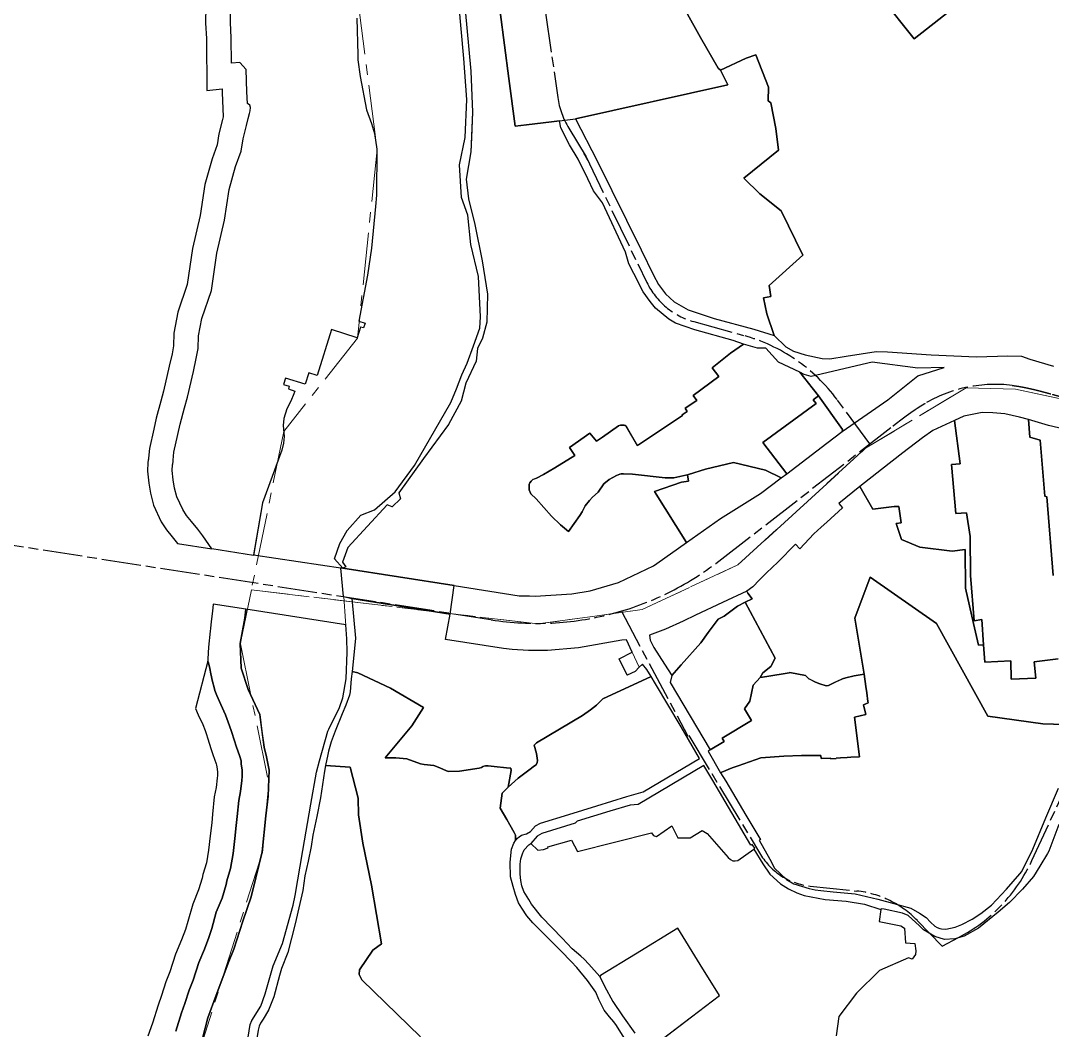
# Model space of a CAD drawing. Header units: millimetres. Extents: x 125232 to 134072, y 142885 to 152835.
# Drawn here: x 125787 to 126413, y 150087 to 150699 of the extents above; entities that cross this region are included whole.
import ezdxf

# ---------------------------------------------------------------- set-up
doc = ezdxf.new("R2010")
doc.units = ezdxf.units.MM
doc.linetypes.add('ACAD_ISO08W100', pattern=[36, 24, -3, 6, -3])
doc.linetypes.add('CENTER', pattern=[50.8, 31.75, -6.35, 6.35, -6.35])
for name, color, linetype in [('commerce', 10, 'Continuous'), ('commerce and residence', 32, 'Continuous'), ('green & plaza', 80, 'Continuous'), ('military', 76, 'Continuous'), ('research & university', 30, 'Continuous'), ('residence', 2, 'Continuous'), ('residence-bad', 41, 'Continuous'), ('water', 4, 'Continuous'), ('老城北中心线', 7, 'ACAD_ISO08W100')]:
    doc.layers.add(name, color=color, linetype=linetype)
for name, color, linetype, lineweight in [('historical site', 232, 'Continuous', 0), ('municipal utilities', 151, 'Continuous', 0), ('super block', 6, 'CENTER', 0)]:
    doc.layers.add(name, color=color, linetype=linetype, lineweight=lineweight)

msp = doc.modelspace()

# ---------------------------------------------------------------- linework, layer by layer
at = {"layer": 'commerce'}
for points in [[(126403.68, 150746.54), (126329.04, 150687.86), (126309.03, 150713.09)], [(126190.48, 150704.66), (126199.38, 150688.64), (126210.2, 150670.06), (126211.57, 150668.76), (126227.1, 150675.98), (126232.98, 150678.06), (126240.57, 150658.59), (126240.38, 150650.25), (126242.09, 150649.05), (126245.02, 150633.38), (126246.77, 150620.31), (126225.78, 150603.3), (126235.42, 150593.84), (126248.39, 150583.59), (126261.57, 150556.64), (126241.03, 150538.24), (126242.09, 150531.63), (126237.68, 150530.78), (126239.69, 150521.09), (126244.15, 150507.9), (126251.13, 150500.98), (126255.79, 150498.46), (126262.96, 150496.17), (126273.25, 150493.88), (126277.83, 150493.66), (126287.67, 150495.28), (126305.98, 150498.17), (126312.78, 150498.03), (126339.23, 150496.18), (126366.82, 150494.98), (126385.79, 150495.56), (126394.02, 150495.37), (126399.15, 150493.5), (126413.55, 150489.24)]]:
    msp.add_lwpolyline(points, dxfattribs=at)
msp.add_lwpolyline([(126285.33, 150449.72), (126285.47, 150451), (126270.95, 150471.3), (126267.83, 150468.97), (126269.47, 150466.74), (126237.32, 150443.07), (126251.69, 150424.09), (126276.07, 150442.58)], close=True, dxfattribs=at)
at = {"layer": 'commerce and residence'}
msp.add_lwpolyline([(126235.71, 150412.18), (126248.3, 150421.51), (126238.86, 150426.14), (126219.48, 150430.91), (126202.54, 150426.85), (126192.24, 150423.64), (126191.46, 150423.45), (126192.23, 150419.47), (126187.92, 150418.89), (126171.57, 150413.34), (126190.89, 150382.29), (126211.64, 150396.97)], close=True, dxfattribs=at)
at = {"layer": 'green & plaza'}
for points in [[(125899.65, 150717.86), (125899.34, 150697.35), (125899.85, 150687.96), (125900.14, 150656.52), (125909.29, 150657.38), (125909.38, 150655.17), (125909.94, 150640.48), (125909.53, 150638.87), (125907.4, 150630.23), (125906.3, 150623.42), (125903.23, 150614.96), (125898.83, 150599.5), (125896.11, 150580.61), (125891.43, 150560.65), (125888.18, 150538.82), (125882.42, 150521.96), (125880.13, 150509.33), (125879.8, 150501.61), (125878.97, 150496.83), (125877.29, 150489.35), (125873.8, 150474.23), (125872.09, 150468.01), (125869.42, 150457.82), (125867.83, 150451.11), (125865.28, 150439.46), (125864.7, 150433.47), (125864.67, 150432.99), (125864.57, 150432.21), (125864.37, 150430.96), (125864.09, 150425.68), (125864.88, 150418.4), (125865.84, 150412.3), (125867.72, 150404.96), (125872.42, 150394.95), (125875.66, 150390.01), (125879.06, 150385.74), (125882.37, 150381.72), (125903.14, 150378.49), (125897.55, 150386.43), (125894.61, 150390.44), (125890.73, 150395.18), (125887.82, 150398.82), (125885.54, 150402.29), (125881.89, 150410.05), (125880.54, 150415.33), (125879.75, 150420.37), (125879.13, 150426.09), (125879.31, 150429.39), (125879.42, 150430.11), (125879.61, 150431.57), (125879.65, 150432.27), (125880.12, 150437.12), (125882.46, 150447.78), (125883.97, 150454.2), (125886.58, 150464.12), (125888.34, 150470.56), (125891.91, 150486.02), (125893.69, 150493.89), (125894.74, 150500), (125895.07, 150507.66), (125896.98, 150518.18), (125902.82, 150535.26), (125906.17, 150557.83), (125910.86, 150577.83), (125913.53, 150596.37), (125917.51, 150610.34), (125920.88, 150619.62), (125922.11, 150627.23), (125924.08, 150635.24), (125925.15, 150639.46), (125925.96, 150642.56), (125926.26, 150644.08), (125926.57, 150646.24), (125926.2, 150647.49), (125924.64, 150648.5), (125924.37, 150655.75), (125923.83, 150669.28), (125920.14, 150673.47), (125914.98, 150672.99), (125914.84, 150688.43), (125914.34, 150697.64), (125914.65, 150717.5)], [(126055.44, 150718.74), (126060.09, 150668.19), (126061.12, 150643.39), (126060.46, 150627.94), (126060.09, 150619.32), (126057.3, 150602.66), (126058.75, 150590.85), (126062.58, 150575.29), (126067.08, 150553.27), (126070.36, 150533.03), (126069.87, 150516.07), (126067.13, 150506.22), (126064.19, 150499.98), (126063.46, 150492.33), (126057.16, 150478.95), (126054.36, 150468.03), (126046.52, 150453.93), (126031.43, 150433.26), (126016.45, 150412.45), (126017.57, 150408.87), (126012.46, 150404.07), (126009.33, 150405.18), (125997.43, 150392.28), (125985.53, 150379.38), (125982.42, 150370.5), (125984.36, 150367.6), (125982.45, 150366.72), (126049.97, 150356.37), (126089.37, 150350.1), (126095.76, 150350.01), (126099.2, 150349.77), (126121.44, 150351.3), (126132.54, 150353.14), (126149.78, 150358.06), (126170.95, 150368.18), (126173.03, 150369.65), (126190.89, 150382.29), (126171.57, 150413.34), (126171.57, 150413.34), (126187.92, 150418.89), (126192.23, 150419.47), (126191.46, 150423.45), (126183.17, 150421.49), (126177.91, 150421.52), (126158.14, 150423.82), (126152.64, 150424.06), (126151.38, 150423.98), (126150.47, 150423.81), (126148.45, 150423.05), (126144.08, 150420.65), (126140.89, 150418.01), (126137.39, 150412.81), (126133.93, 150409.83), (126132.16, 150407.82), (126129.48, 150404.52), (126127.74, 150400.89), (126126.23, 150398.79), (126119.37, 150389.14), (126119.37, 150389.14), (126119.37, 150389.14), (126114.61, 150393.06), (126109.08, 150398.39), (126099.85, 150408.92), (126096.49, 150411.88), (126095.54, 150414.35), (126095.46, 150416.89), (126095.44, 150417.45), (126095.88, 150418.47), (126096.76, 150419.63), (126097.8, 150420.49), (126098.13, 150420.76), (126099.89, 150421.31), (126104.29, 150423.55), (126111.08, 150427.62), (126123.14, 150435.13), (126120.05, 150439.97), (126132.29, 150448.58), (126136.26, 150443.85), (126140.02, 150446.19), (126149.74, 150453.07), (126150.1, 150453.33), (126150.94, 150453.55), (126153.08, 150453.57), (126153.57, 150453.57), (126154.28, 150452.89), (126161.1, 150441.26), (126161.83, 150441.55), (126188.41, 150459.46), (126188.23, 150459.74), (126191.37, 150461.8), (126190.04, 150463.76), (126197.23, 150468.4), (126194.93, 150471.49), (126210.48, 150483.01), (126206.57, 150488.21), (126217.59, 150497.27), (126225.54, 150502.66), (126219.14, 150504.77), (126196.07, 150511.41), (126184.23, 150515.45), (126180.21, 150517.74), (126172.12, 150524.55), (126168.92, 150528.53), (126164.73, 150534.3), (126159.08, 150545.55), (126156.04, 150551.35), (126153.92, 150558.35), (126139.92, 150588.34), (126134.64, 150595.53), (126131.08, 150602.87), (126125.32, 150614.73), (126119.97, 150623.6), (126114.78, 150633.89), (126114, 150638.03), (126109.01, 150637.39), (126093.82, 150635.74), (126087.08, 150634.85), (126083.27, 150663.7), (126077.85, 150704.15)], [(125991.07, 150700.24), (125991.57, 150678.01), (125991.73, 150675), (125992.99, 150665.01), (125996.96, 150644.76), (126000, 150636.38), (126001.65, 150630.42), (126003.2, 150620.91), (126002.97, 150593.03), (126002.44, 150586.13), (126000, 150560.85), (125997.55, 150544.53), (125992.33, 150516.54), (125996, 150515.38), (125995.09, 150512.49), (125993.35, 150513.04), (125991.31, 150506.56), (125975.67, 150511.5), (125967.06, 150483.58), (125961.91, 150485.2), (125959.78, 150478.36), (125947.81, 150482.08), (125946.62, 150478.27), (125950.05, 150477.2), (125949.51, 150475.46), (125953.48, 150474.23), (125952.92, 150472.43), (125950.97, 150468.02), (125948.54, 150463.38), (125946.78, 150457.52), (125946.35, 150453.32), (125946.86, 150446.59), (125946.6, 150442.67), (125945.6, 150438.41), (125933.76, 150406.53), (125928.33, 150374.8), (125982.45, 150366.72), (125977.5, 150372.5), (125980.75, 150381.81), (125985.23, 150389.57), (125993.4, 150399.05), (126001.83, 150402.09), (126014.2, 150413.13), (126026.03, 150429.06), (126048.06, 150467.19), (126051.4, 150475.58), (126054.73, 150483.97), (126057.98, 150491.09), (126061.79, 150501.7), (126065.6, 150512.3), (126066.05, 150519.32), (126064.89, 150543.74), (126060.14, 150563.1), (126058.4, 150580.96), (126054.56, 150591.52), (126053.3, 150611.35), (126056.81, 150628), (126057.66, 150650.91), (126055.95, 150675.87), (126052.82, 150709.67)], [(126432.11, 150448.27), (126410.44, 150453.37), (126398.24, 150456.91), (126399.12, 150446.32), (126405.41, 150444.38), (126408.32, 150410.55), (126409.51, 150410.02), (126413.29, 150362.27)], [(126416.41, 150311.89), (126401.84, 150310.09), (126402.81, 150300.12), (126387.75, 150299.48), (126387.52, 150310.52), (126371.88, 150309.71), (126371.13, 150320.27), (126367.92, 150320.14), (126365.04, 150333.34), (126360.02, 150354.74), (126359.96, 150378.16), (126352, 150377.09), (126332.44, 150379.48), (126321.36, 150384.13), (126318.06, 150393.92), (126321.07, 150394.32), (126319.76, 150404.2), (126316.83, 150404.23), (126303.92, 150402.61), (126296, 150416.35), (126291.86, 150412.99), (126283.39, 150406.09), (126285.5, 150403.3), (126276.01, 150394.74), (126272.59, 150391.75), (126268.19, 150387.54), (126259.65, 150378.53), (126256.99, 150381.27), (126246.3, 150370.49), (126239.4, 150363.91), (126235.15, 150359.81), (126231.12, 150355.43), (126227.45, 150352.84), (126228.17, 150351.75), (126230.7, 150348.28), (126226.47, 150346.17), (126244.73, 150312.17), (126242.08, 150307.19), (126237.24, 150303.37), (126235.64, 150300.6), (126239.75, 150301.13), (126253.18, 150303.28), (126253.53, 150303.5), (126263.08, 150301.63), (126265.16, 150299.68), (126265.27, 150299.61), (126269.26, 150297.66), (126271.72, 150296.65), (126275.69, 150295.55), (126276.98, 150295.7), (126279.04, 150296.72), (126281.54, 150297.9), (126285.62, 150299.73), (126287.54, 150300.34), (126292.56, 150301.5), (126298.67, 150302.62), (126293.04, 150336.55), (126302.35, 150361.41), (126342.49, 150333.33), (126373.64, 150276.98), (126407.04, 150272.48), (126426.31, 150271.86)], [(125921.75, 150060.83), (125926.28, 150090.05), (125927.33, 150092.42), (125932.74, 150101.21), (125935.48, 150108.63), (125940.31, 150125.75), (125946.01, 150139.23), (125952.35, 150162.53), (125953.64, 150168.26), (125958.3, 150195.69), (125963.15, 150223.71), (125966.47, 150243.16), (125968.29, 150250), (125973.44, 150267.91), (125974.07, 150269.19), (125974.07, 150269.19), (125980.6, 150282.32), (125982.56, 150288.21), (125984.6, 150299.8), (125985.22, 150315.83), (125985.01, 150323.99), (125984.37, 150332.47), (125923.66, 150341.91), (125923.19, 150336.53), (125920.3, 150321.19), (125920.95, 150306.24), (125925.18, 150293.3), (125932.2, 150278.12), (125933.51, 150268), (125934.78, 150258.19), (125936.32, 150252.44), (125937.87, 150244.38), (125937.22, 150228.59), (125935.93, 150216.68), (125933.66, 150194.72), (125929.79, 150179.06), (125927.05, 150167.47), (125921.88, 150152.76), (125916.4, 150135.86), (125913.34, 150128.3), (125905.75, 150107.79), (125900.6, 150094.12), (125897.38, 150081.51)], [(125881.3, 150086.11), (125884.7, 150097.15), (125886.76, 150102.88), (125889.31, 150110.85), (125891.69, 150116.89), (125895.23, 150127.65), (125898.56, 150135.82), (125901.33, 150142.78), (125903, 150148.35), (125905.78, 150158.13), (125909.27, 150166.79), (125911.69, 150174.98), (125912.2, 150177.22), (125914.46, 150184.72), (125915.96, 150193.79), (125916.97, 150202.79), (125917.94, 150210.73), (125918.45, 150216.15), (125919.46, 150225.92), (125920.58, 150231.42), (125921.32, 150238.14), (125921.45, 150240.57), (125921.49, 150244.32), (125920.97, 150248.07), (125920.79, 150250), (125920.12, 150252.64), (125917.88, 150258.84), (125916.76, 150262.04), (125915.02, 150267.73), (125913.91, 150271.25), (125913.09, 150273.52), (125911.39, 150277.94), (125908.5, 150284.2), (125906.03, 150289.66), (125904.99, 150292.58), (125904.44, 150294.39), (125903.51, 150297.99), (125902.42, 150302.8), (125901.8, 150305.88), (125901.23, 150308.65), (125900.89, 150309.92), (125900.69, 150310.37), (125893.16, 150281.71), (125894.85, 150277.96), (125897.57, 150272.09), (125899.03, 150268.29), (125899.69, 150266.46), (125900.69, 150263.27), (125902.5, 150257.37), (125903.74, 150253.82), (125905.76, 150248.23), (125905.96, 150247.45), (125906.06, 150246.34), (125906.48, 150243.35), (125906.46, 150241.05), (125906.37, 150239.37), (125905.74, 150233.75), (125904.61, 150228.19), (125903.52, 150217.62), (125903.03, 150212.34), (125902.07, 150204.54), (125901.1, 150195.85), (125899.82, 150188.13), (125897.68, 150181.03), (125897.17, 150178.76), (125895.09, 150171.73), (125891.58, 150163), (125888.6, 150152.56), (125887.15, 150147.71), (125884.65, 150141.42), (125881.14, 150132.83), (125877.57, 150121.99), (125875.18, 150115.88), (125872.56, 150107.71), (125870.47, 150101.91), (125867.07, 150090.87), (125864.26, 150083.11)], [(126029.54, 150082.7), (125993.99, 150117.18), (125992.44, 150120.48), (125992.59, 150123.18), (126000.79, 150135.16), (126006.06, 150139.06), (126000, 150174.62), (125994.7, 150200.09), (125991.94, 150217.23), (125991.88, 150227.28), (125986.99, 150246.13), (125971.95, 150247.14), (125971.44, 150243.8), (125968.93, 150227.55), (125966.84, 150216.26), (125964.32, 150204.85), (125963.37, 150198.1), (125961.45, 150189.1), (125959.54, 150180.2), (125958.28, 150171.36), (125956.49, 150163.49), (125953.68, 150151.13), (125949.26, 150133.76), (125945.41, 150124.03), (125944.2, 150119.74), (125940.6, 150106.97), (125937.56, 150098.78), (125934.2, 150093.33), (125932.71, 150090.9), (125931.77, 150089.17), (125931.1, 150086.68), (125927.02, 150059.68)], [(126176.14, 150081.18), (126193.92, 150094.78), (126210.89, 150107.68), (126199.32, 150126.48), (126185.74, 150148.53), (126159.95, 150132.75), (126138.84, 150119.83), (126138.32, 150119.2), (126131.75, 150126.69), (126128.83, 150129.77), (126126.81, 150131.62), (126121.7, 150135.93), (126115.59, 150142.39), (126103.27, 150155.12), (126097.01, 150163.11), (126095.23, 150165.95), (126094.22, 150167.61), (126092.39, 150170.7), (126091.18, 150174.23), (126090.51, 150177.43), (126090.03, 150181.19), (126090.07, 150187.32), (126090.55, 150190.5), (126091.69, 150194.12), (126092.14, 150195.09), (126092.59, 150196.06), (126095.38, 150199.08), (126096.59, 150199.77), (126100.79, 150195.83), (126104.14, 150196.13), (126106.99, 150197.18), (126106.82, 150197.77), (126121.3, 150201.92), (126124.84, 150195.03), (126169.79, 150206.33), (126170.04, 150205.63), (126170.94, 150204.68), (126171.24, 150204.43), (126172.84, 150204.18), (126182.14, 150210.48), (126185.7, 150203.31), (126193.09, 150203.28), (126200.49, 150207.78), (126203.44, 150205.88), (126216.19, 150191.28), (126217.54, 150190.18), (126218.94, 150189.38), (126220.44, 150189.28), (126222.01, 150189.59), (126231.79, 150196.48), (126237.3, 150187.44), (126241.44, 150181.23), (126247.99, 150175.38), (126252.79, 150172.26), (126257.79, 150169.92), (126262.35, 150168.31), (126275.07, 150165.95), (126287.83, 150164.81), (126298.91, 150163.03), (126308.85, 150159.83), (126307.73, 150152.57), (126320.99, 150149.83), (126323.21, 150148.54), (126323.83, 150139.53), (126329.42, 150139.21), (126330.09, 150134.7), (126329.8, 150132.63), (126327.78, 150129.8), (126325.51, 150130.57), (126308.03, 150122.75), (126293.99, 150109.07), (126283.35, 150094.85), (126281.79, 150083.13)]]:
    msp.add_lwpolyline(points, dxfattribs=at)
for points in [[(126049.99, 150356.37), (126049.97, 150356.37), (125982.45, 150366.72), (125981.19, 150366.91), (125982.81, 150349.72), (125983.11, 150349.67), (125988.06, 150348.46), (126047.61, 150338.96)], [(126140.16, 150287.48), (126169.54, 150301.03), (126166.92, 150305.43), (126164.32, 150308.55), (126162.14, 150306.75), (126159.75, 150304.25), (126155, 150301.88), (126150.04, 150311.82), (126158, 150315.79), (126154.57, 150323.29), (126151.68, 150323.19), (126125.41, 150318.53), (126106.63, 150316.89), (126095.04, 150316.83), (126085.29, 150317.43), (126079.97, 150318), (126044.78, 150323.55), (126047.61, 150338.96), (125988.06, 150348.46), (125990.23, 150324.37), (125988.95, 150312.09), (125988.13, 150304.1), (125991.67, 150303.33), (126011.53, 150294.09), (126031.43, 150282.4), (126024.38, 150271.24), (126008.12, 150251.81), (126014.69, 150251.83), (126021.37, 150251.14), (126029.73, 150248.2), (126031.95, 150247.7), (126037.74, 150247.16), (126040.27, 150246.19), (126046.42, 150243.47), (126053.36, 150243.67), (126065.27, 150245.49), (126066.63, 150245.89), (126067.78, 150246.75), (126068.97, 150246.92), (126070.6, 150246.92), (126074.32, 150246.57), (126081.76, 150245.71), (126084.4, 150245.44), (126084.56, 150244.02), (126082.87, 150234.09), (126088.93, 150239.48), (126097.04, 150245.58), (126098.23, 150246.5), (126099.69, 150247.64), (126100.39, 150248.98), (126100.6, 150250.11), (126099.89, 150254.36), (126098.65, 150259.43), (126099.91, 150260.92), (126127.96, 150277.56), (126132.81, 150280.94), (126136.44, 150283.81)], [(126204.14, 150327.8), (126210.08, 150335.85), (126213.83, 150337.74), (126221.79, 150343.75), (126226.47, 150346.17), (126230.7, 150348.28), (126228.17, 150351.75), (126227.45, 150352.84), (126212.86, 150346.07), (126196.47, 150338.38), (126188.95, 150334.6), (126178.3, 150329.76), (126168.57, 150326.24), (126168.88, 150323.19), (126171.2, 150318.68), (126177.59, 150308.53), (126182.05, 150301.63), (126187.69, 150308.16), (126199.58, 150321.48)]]:
    msp.add_lwpolyline(points, close=True, dxfattribs=at)
at = {"layer": 'historical site'}
for points in [[(126052.82, 150709.67), (126055.95, 150675.87), (126057.66, 150650.91), (126056.81, 150628), (126053.3, 150611.35), (126054.56, 150591.52), (126058.4, 150580.96), (126060.14, 150563.1), (126064.89, 150543.74), (126066.05, 150519.32), (126065.6, 150512.3), (126057.98, 150491.09), (126054.73, 150483.97), (126048.06, 150467.19), (126026.03, 150429.06), (126014.2, 150413.13), (126001.83, 150402.09), (125993.4, 150399.05), (125985.23, 150389.57), (125980.75, 150381.81), (125977.5, 150372.5), (125982.45, 150366.72), (125984.36, 150367.6), (125982.42, 150370.5), (125985.53, 150379.38), (126009.33, 150405.18), (126012.46, 150404.07), (126017.57, 150408.87), (126016.45, 150412.45), (126031.43, 150433.26), (126046.52, 150453.93), (126054.36, 150468.03), (126057.16, 150478.95), (126063.46, 150492.33), (126064.19, 150499.98), (126067.13, 150506.22), (126069.87, 150516.07), (126070.36, 150533.03), (126067.08, 150553.27), (126062.58, 150575.29), (126058.75, 150590.85), (126057.3, 150602.66), (126060.09, 150619.32), (126061.12, 150643.39), (126060.09, 150668.19), (126055.44, 150718.74)], [(125927.02, 150059.68), (125931.1, 150086.68), (125931.77, 150089.17), (125932.71, 150090.9), (125934.2, 150093.33), (125937.56, 150098.78), (125940.6, 150106.97), (125944.2, 150119.74), (125945.41, 150124.03), (125949.26, 150133.76), (125953.68, 150151.13), (125956.49, 150163.49), (125958.28, 150171.36), (125959.54, 150180.2), (125961.45, 150189.1), (125963.37, 150198.1), (125964.32, 150204.85), (125966.84, 150216.26), (125968.93, 150227.55), (125971.44, 150243.8), (125971.95, 150247.14), (125973.35, 150253.73), (125973.86, 150255.89), (125975.43, 150261.44), (125977.8, 150267.95), (125982.14, 150278.52), (125984.32, 150283.76), (125986.65, 150289.83), (125987.04, 150291.88), (125987.68, 150299.69), (125988.13, 150304.1), (125988.95, 150312.09), (125990.23, 150324.37), (125988.06, 150348.46), (125983.11, 150349.67), (125984.19, 150334.74), (125985.01, 150323.99), (125985.22, 150315.83), (125984.6, 150299.8), (125982.56, 150288.21), (125980.6, 150282.32), (125973.44, 150267.91), (125968.29, 150250), (125966.47, 150243.16), (125963.15, 150223.71), (125958.3, 150195.69), (125953.64, 150168.26), (125952.35, 150162.53), (125946.01, 150139.23), (125940.31, 150125.75), (125935.48, 150108.63), (125932.74, 150101.21), (125927.33, 150092.42), (125926.28, 150090.05), (125921.75, 150060.83)]]:
    msp.add_lwpolyline(points, dxfattribs=at)
at = {"layer": 'military'}
for points in [[(126351.57, 150429.64), (126356.8, 150430.05), (126353.35, 150456.31), (126340.39, 150450.33), (126334.08, 150445.79), (126322.14, 150436.76), (126309.13, 150426.66), (126296, 150416.35), (126303.92, 150402.61), (126316.83, 150404.23), (126319.76, 150404.2), (126321.07, 150394.32), (126318.06, 150393.92), (126321.36, 150384.13), (126332.44, 150379.48), (126352, 150377.09), (126359.96, 150378.16), (126360.02, 150354.74), (126365.04, 150333.34), (126367.92, 150320.14), (126371.13, 150320.27), (126370.07, 150335.64), (126365.42, 150334.87), (126363.1, 150362.35), (126362.92, 150386.06), (126360.73, 150400.31), (126354.23, 150400.03)], [(126198.89, 150251.47), (126187.63, 150270.5), (126172.17, 150296.63), (126169.54, 150301.03), (126140.16, 150287.48), (126136.44, 150283.81), (126132.81, 150280.94), (126127.96, 150277.56), (126099.91, 150260.92), (126098.65, 150259.43), (126099.89, 150254.36), (126100.6, 150250.11), (126100.39, 150248.98), (126099.69, 150247.64), (126098.23, 150246.5), (126097.04, 150245.58), (126088.93, 150239.48), (126082.87, 150234.09), (126079.17, 150230.4), (126078, 150221.27), (126082.04, 150214.38), (126083.75, 150211.23), (126086.4, 150206.43), (126087.29, 150204.82), (126087.34, 150201.77), (126087.89, 150202.34), (126088.55, 150203.07), (126089.42, 150203.82), (126090.79, 150204.87), (126093.89, 150205.73), (126096.26, 150207.06), (126099.34, 150210.58), (126102.49, 150212.08), (126119.54, 150217.42), (126136.48, 150222.73), (126154.69, 150228.43), (126164.69, 150231.16)], [(126206.89, 150237.96), (126201.49, 150247.08), (126161.54, 150223.58), (126156.74, 150223.18), (126144.51, 150219.42), (126124.69, 150213.33), (126123.36, 150212.27), (126103.29, 150205.98), (126100.43, 150204.35), (126096.59, 150199.77), (126100.79, 150195.83), (126104.14, 150196.13), (126106.99, 150197.18), (126106.82, 150197.77), (126121.3, 150201.92), (126124.84, 150195.03), (126169.79, 150206.33), (126170.04, 150205.63), (126170.94, 150204.68), (126171.24, 150204.43), (126172.84, 150204.18), (126182.14, 150210.48), (126185.7, 150203.31), (126193.09, 150203.28), (126200.49, 150207.78), (126203.44, 150205.88), (126216.19, 150191.28), (126217.54, 150190.18), (126218.94, 150189.38), (126220.44, 150189.28), (126222.01, 150189.59), (126231.79, 150196.48), (126232.39, 150196.92), (126230.85, 150199.33), (126229.95, 150198.75)]]:
    msp.add_lwpolyline(points, close=True, dxfattribs=at)
for points in [[(126426.31, 150271.86), (126407.04, 150272.48), (126373.64, 150276.98), (126342.49, 150333.33), (126302.35, 150361.41), (126293.04, 150336.55), (126298.67, 150302.62), (126299.75, 150295.06), (126300.38, 150291.17), (126300.92, 150286.01), (126301.06, 150285.16), (126298.32, 150284.01), (126299.72, 150278.17), (126292.74, 150276.45), (126295.91, 150252.43), (126290.58, 150252.25), (126288.44, 150252.08), (126284.39, 150251.88), (126281.68, 150251.61), (126281.69, 150251.37), (126278.36, 150251.15), (126278.33, 150251.6), (126272.57, 150251.33), (126272.39, 150253.17), (126260.7, 150253.25), (126250, 150252.76), (126236.06, 150251.86), (126222.21, 150246.88), (126218.68, 150245.81), (126212.3, 150243.15), (126211.63, 150242.79), (126214.72, 150237.63), (126226.99, 150217.13), (126234.87, 150203.96), (126235.85, 150202.32), (126235.09, 150201.87), (126241.52, 150190.38), (126244.27, 150184.94), (126251.64, 150178.07), (126256.1, 150175.46), (126265.31, 150172.52), (126268.9, 150171.73), (126272.48, 150171.26), (126279.97, 150170.57), (126293.2, 150169.26), (126307.02, 150166.01), (126316.64, 150163.37), (126326.89, 150160.55), (126332.25, 150157.52), (126336.17, 150154.97), (126338.85, 150152.05), (126341.46, 150149.67), (126342.88, 150148.88), (126344.5, 150148.27), (126345.64, 150148.04), (126348.25, 150147.96), (126353.83, 150149.07), (126357.97, 150150.7), (126364.26, 150153.95), (126369.35, 150157.34), (126375.93, 150162.51), (126384.99, 150172.1), (126393.09, 150181.48), (126394.25, 150182.81), (126401.04, 150196.44), (126408.8, 150215.43), (126416.48, 150233.34)], [(126153.15, 150082.01), (126148.39, 150089.48), (126146.84, 150091.68), (126144.34, 150094.68), (126140.94, 150098.73), (126137.85, 150105.22), (126135.88, 150109.68), (126130.92, 150116.83), (126124.51, 150124.66), (126120.94, 150128.38), (126114.89, 150134.56), (126108.38, 150141.09), (126101.97, 150147.58), (126097.84, 150151.78), (126094.15, 150156.05), (126091.04, 150160.61), (126089.04, 150163.83), (126087.29, 150168.83), (126085.9, 150173.7), (126084.22, 150179.61), (126083.99, 150188.52), (126084.74, 150196.37), (126086.29, 150200.02), (126087.34, 150201.77), (126087.29, 150204.82), (126086.4, 150206.43), (126083.75, 150211.23), (126082.04, 150214.38), (126078, 150221.27), (126079.17, 150230.4), (126082.87, 150234.09), (126084.56, 150244.02), (126084.4, 150245.44), (126081.76, 150245.71), (126074.32, 150246.57), (126070.6, 150246.92), (126068.97, 150246.92), (126068.21, 150246.81), (126067.58, 150246.6), (126066.63, 150245.89), (126065.27, 150245.49), (126053.36, 150243.67), (126046.42, 150243.47), (126040.27, 150246.19), (126037.74, 150247.16), (126031.95, 150247.7), (126029.73, 150248.2), (126021.37, 150251.14), (126014.69, 150251.83), (126008.12, 150251.81), (126024.38, 150271.24), (126031.43, 150282.4), (126011.53, 150294.09), (125991.67, 150303.33), (125988.13, 150304.1), (125987.68, 150299.69), (125987.04, 150291.88), (125986.65, 150289.83), (125984.32, 150283.76), (125982.14, 150278.52), (125977.8, 150267.95), (125975.43, 150261.44), (125973.86, 150255.89), (125973.35, 150253.73), (125971.95, 150247.14), (125986.99, 150246.13), (125991.88, 150227.28), (125991.94, 150217.23), (125994.7, 150200.09), (126000, 150174.62), (126006.06, 150139.06), (126000.79, 150135.16), (125992.59, 150123.18), (125992.44, 150120.48), (125993.99, 150117.18), (126029.54, 150082.7)], [(126416.67, 150211.37), (126410.75, 150195.16), (126410.75, 150195.16), (126409.77, 150193.81), (126405.23, 150186.12), (126401.29, 150179.78), (126394.71, 150172.25), (126386.83, 150164.15), (126379.97, 150158.24), (126368.04, 150148.49), (126359.23, 150143.63), (126353.65, 150141.97), (126347.35, 150141.65), (126341.5, 150143.49), (126334.65, 150147.59), (126332.3, 150150), (126325.27, 150156.23), (126321.83, 150157.53), (126310.72, 150159.96), (126309.02, 150160.31), (126308.85, 150159.83), (126307.73, 150152.57), (126320.99, 150149.83), (126323.21, 150148.54), (126323.83, 150139.53), (126329.42, 150139.21), (126330.09, 150134.7), (126329.8, 150132.63), (126327.78, 150129.8), (126325.51, 150130.57), (126308.03, 150122.75), (126293.99, 150109.07), (126283.35, 150094.85), (126281.79, 150083.13)], [(126176.03, 150081.09), (126193.92, 150094.78), (126210.89, 150107.68), (126199.32, 150126.48), (126185.74, 150148.53), (126159.95, 150132.75), (126138.84, 150119.83), (126138.32, 150119.2), (126141.11, 150113.42), (126146.25, 150104), (126152.09, 150095.43), (126159.59, 150084.78)]]:
    msp.add_lwpolyline(points, dxfattribs=at)
at = {"layer": 'municipal utilities'}
msp.add_lwpolyline([(126158, 150315.79), (126150.04, 150311.82), (126155, 150301.88), (126159.75, 150304.25), (126162.14, 150306.75)], close=True, dxfattribs=at)
at = {"layer": 'research & university'}
for points in [[(126225.78, 150603.3), (126246.77, 150620.31), (126245.02, 150633.38), (126242.09, 150649.05), (126240.38, 150650.25), (126240.57, 150658.59), (126232.98, 150678.06), (126227.1, 150675.98), (126211.57, 150668.76), (126216, 150659.84), (126123.64, 150639.27), (126136.76, 150613.77), (126163.53, 150559.86), (126170.94, 150544.52), (126173.88, 150538.83), (126178.14, 150533.22), (126183.51, 150528.22), (126191.88, 150523.44), (126207.69, 150518.3), (126231.76, 150511.83), (126244.15, 150507.9), (126239.69, 150521.09), (126237.68, 150530.78), (126242.09, 150531.63), (126241.03, 150538.24), (126261.57, 150556.64), (126248.39, 150583.59), (126235.42, 150593.84)], [(126205.24, 150256.56), (126213.79, 150261.63), (126212.5, 150263.79), (126230.32, 150274.44), (126226.15, 150281.47), (126229.43, 150286.11), (126231.45, 150295.79), (126235.64, 150300.6), (126237.24, 150303.37), (126242.08, 150307.19), (126244.73, 150312.17), (126226.47, 150346.17), (126221.79, 150343.75), (126213.83, 150337.74), (126210.08, 150335.85), (126204.14, 150327.8), (126199.58, 150321.48), (126187.69, 150308.16), (126182.05, 150301.63), (126180.94, 150297.56)]]:
    msp.add_lwpolyline(points, close=True, dxfattribs=at)
at = {"layer": 'residence'}
for points in [[(126376.17, 150785.58), (126352.78, 150815.2), (126344.83, 150824.69), (126336.89, 150834.18), (126334.03, 150837.4), (126331.17, 150840.62), (126327.73, 150844.54), (126323.83, 150849.8), (126318.36, 150856.91), (126284.65, 150828.01), (126287.13, 150825.37), (126282.53, 150822.33), (126256.23, 150801.79), (126248.96, 150791.01), (126257.44, 150779.72), (126273.67, 150757.82), (126309.03, 150713.09), (126329.04, 150687.86), (126403.68, 150746.54), (126401.79, 150749.98), (126401.03, 150753.05), (126397.43, 150757.81)], [(126270.95, 150471.3), (126259.73, 150485.57), (126246.73, 150491.75), (126238.97, 150500.25), (126234, 150500.16), (126225.54, 150502.66), (126217.59, 150497.27), (126206.57, 150488.21), (126210.48, 150483.01), (126194.93, 150471.49), (126197.23, 150468.4), (126190.04, 150463.76), (126191.37, 150461.8), (126188.23, 150459.74), (126188.41, 150459.46), (126161.18, 150441.11), (126154.28, 150452.89), (126153.78, 150453.37), (126153.08, 150453.57), (126150.94, 150453.55), (126150.26, 150453.37), (126149.74, 150453.07), (126140.02, 150446.19), (126136.26, 150443.85), (126132.29, 150448.58), (126120.05, 150439.97), (126123.14, 150435.13), (126111.08, 150427.62), (126104.29, 150423.55), (126099.89, 150421.31), (126098.48, 150420.87), (126097.8, 150420.49), (126096.76, 150419.63), (126095.88, 150418.47), (126095.58, 150417.77), (126095.46, 150416.89), (126095.54, 150414.35), (126096.49, 150411.88), (126099.85, 150408.92), (126109.08, 150398.39), (126114.61, 150393.06), (126119.37, 150389.14), (126126.23, 150398.79), (126127.74, 150400.89), (126129.48, 150404.52), (126132.16, 150407.82), (126133.93, 150409.83), (126137.39, 150412.81), (126140.89, 150418.01), (126144.08, 150420.65), (126148.45, 150423.05), (126150.83, 150423.94), (126152.64, 150424.06), (126158.14, 150423.82), (126177.91, 150421.52), (126183.17, 150421.49), (126192.24, 150423.64), (126202.54, 150426.85), (126219.48, 150430.91), (126238.86, 150426.14), (126248.3, 150421.51), (126251.69, 150424.09), (126237.32, 150443.07), (126269.47, 150466.74), (126267.83, 150468.97)]]:
    msp.add_lwpolyline(points, close=True, dxfattribs=at)
for points in [[(126077.85, 150704.15), (126083.27, 150663.7), (126087.08, 150634.85), (126093.82, 150635.74), (126109.01, 150637.39), (126123.64, 150639.27), (126216, 150659.84), (126211.57, 150668.76), (126210.2, 150670.06), (126199.38, 150688.64), (126190.48, 150704.66)], [(126413.29, 150362.27), (126409.51, 150410.02), (126408.32, 150410.55), (126405.41, 150444.38), (126399.12, 150446.32), (126398.24, 150456.91), (126392.81, 150458.35), (126383.97, 150460.37), (126376.69, 150460.99), (126370.22, 150461.23), (126359.03, 150458.93), (126353.35, 150456.31), (126356.8, 150430.05), (126351.57, 150429.64), (126354.23, 150400.03), (126360.73, 150400.31), (126362.92, 150386.06), (126363.1, 150362.35), (126365.42, 150334.87), (126370.07, 150335.64), (126371.13, 150320.27), (126371.88, 150309.71), (126387.52, 150310.52), (126387.75, 150299.48), (126402.81, 150300.12), (126401.84, 150310.09), (126416.41, 150311.89)]]:
    msp.add_lwpolyline(points, dxfattribs=at)
at = {"layer": 'residence-bad'}
for points in [[(126331.25, 150483.49), (126347.24, 150488.56), (126331.19, 150488.01), (126303.47, 150491.67), (126266.63, 150482.95), (126262.29, 150484.35), (126259.73, 150485.57), (126260.24, 150484.93), (126270.95, 150471.3), (126285.47, 150451), (126285.33, 150449.72), (126313.09, 150468.96)], [(126298.32, 150284.01), (126301.06, 150285.16), (126300.92, 150286.01), (126300.38, 150291.17), (126299.75, 150295.06), (126298.67, 150302.62), (126292.56, 150301.5), (126287.54, 150300.34), (126285.62, 150299.73), (126282.05, 150298.13), (126280.99, 150297.64), (126279.04, 150296.72), (126276.98, 150295.7), (126275.69, 150295.55), (126271.72, 150296.65), (126269.26, 150297.66), (126265.2, 150299.64), (126263.08, 150301.63), (126253.53, 150303.5), (126253.18, 150303.28), (126239.75, 150301.13), (126235.64, 150300.6), (126231.45, 150295.79), (126229.43, 150286.11), (126226.15, 150281.47), (126230.32, 150274.44), (126212.5, 150263.79), (126213.79, 150261.63), (126205.24, 150256.56), (126204.02, 150255.75), (126211.63, 150242.79), (126212.3, 150243.15), (126218.68, 150245.81), (126222.21, 150246.88), (126236.06, 150251.86), (126250, 150252.76), (126260.7, 150253.25), (126272.39, 150253.17), (126272.57, 150251.33), (126278.33, 150251.6), (126278.36, 150251.15), (126281.69, 150251.37), (126281.68, 150251.61), (126284.39, 150251.88), (126288.44, 150252.08), (126290.58, 150252.25), (126295.91, 150252.43), (126292.74, 150276.45), (126299.72, 150278.17)]]:
    msp.add_lwpolyline(points, close=True, dxfattribs=at)
at = {"layer": 'super block'}
for points in [[(125991.79, 150710), (126003.31, 150620.68), (125991.42, 150506.33), (125946.72, 150449.73), (125927.1, 150353.68), (126100.79, 150332.96), (126164.04, 150341.72), (126222.13, 150368.83), (126299.5, 150439.48), (126360.46, 150476.19), (126390.45, 150475.28), (126475.02, 150457.25), (126537.61, 150460.45), (126609.15, 150472.03), (126658.56, 150490.43), (126702.95, 150513.64), (126741.37, 150539.72), (126724.71, 150682.58), (126711.74, 150895.91)], [(126768.37, 150308.28), (126741.37, 150539.72), (126702.95, 150513.64), (126658.56, 150490.43), (126609.15, 150472.03), (126537.61, 150460.45), (126475.02, 150457.25), (126390.45, 150475.28), (126360.46, 150476.19), (126299.5, 150439.48), (126222.13, 150368.83), (126164.04, 150341.72), (126100.79, 150332.96), (125927.1, 150353.68), (125920.42, 150320.96), (125937.65, 150236.25), (125933.78, 150194.49), (125892.15, 150063.23), (125800.08, 149993.12), (125742.76, 149889.17)]]:
    msp.add_lwpolyline(points, dxfattribs=at)
at = {"layer": 'water'}
for points in [[(125991.07, 150700.24), (125991.57, 150678.01), (125991.73, 150675), (125992.99, 150665.01), (125996.96, 150644.76), (126000, 150636.38), (126001.65, 150630.42), (126003.2, 150620.91), (126002.97, 150593.03), (126002.44, 150586.13), (126000, 150560.85), (125997.55, 150544.53), (125992.33, 150516.54), (125996, 150515.38), (125995.09, 150512.49), (125993.35, 150513.04), (125991.31, 150506.56), (125975.67, 150511.5), (125967.06, 150483.58), (125961.91, 150485.2), (125959.78, 150478.36), (125947.81, 150482.08), (125946.62, 150478.27), (125950.05, 150477.2), (125949.51, 150475.46), (125953.48, 150474.23), (125952.92, 150472.43), (125950.97, 150468.02), (125948.54, 150463.38), (125946.78, 150457.52), (125946.35, 150453.32), (125946.86, 150446.59), (125946.6, 150442.67), (125945.6, 150438.41), (125933.76, 150406.53), (125928.29, 150374.58), (125903.14, 150378.49), (125897.55, 150386.43), (125894.61, 150390.44), (125890.73, 150395.18), (125887.82, 150398.82), (125885.54, 150402.29), (125881.89, 150410.05), (125880.54, 150415.33), (125879.75, 150420.37), (125879.13, 150426.09), (125879.31, 150429.39), (125879.42, 150430.11), (125879.61, 150431.57), (125879.65, 150432.27), (125880.12, 150437.12), (125882.46, 150447.78), (125883.97, 150454.2), (125886.58, 150464.12), (125888.34, 150470.56), (125891.91, 150486.02), (125893.69, 150493.89), (125894.74, 150500), (125895.07, 150507.66), (125896.98, 150518.18), (125902.82, 150535.26), (125906.17, 150557.83), (125910.86, 150577.83), (125913.53, 150596.37), (125917.51, 150610.34), (125920.88, 150619.62), (125922.11, 150627.23), (125924.08, 150635.24), (125925.15, 150639.46), (125925.96, 150642.56), (125926.26, 150644.08), (125926.57, 150646.24), (125926.2, 150647.49), (125924.64, 150648.5), (125924.37, 150655.75), (125923.83, 150669.28), (125920.14, 150673.47), (125914.98, 150672.99), (125914.84, 150688.43), (125914.34, 150697.64), (125914.65, 150717.5)], [(125897.38, 150081.51), (125900.6, 150094.12), (125905.75, 150107.79), (125913.34, 150128.3), (125916.4, 150135.86), (125921.88, 150152.76), (125927.05, 150167.47), (125929.79, 150179.06), (125933.66, 150194.72), (125935.93, 150216.68), (125937.22, 150228.59), (125937.87, 150244.38), (125936.32, 150252.44), (125934.78, 150258.19), (125932.2, 150278.12), (125925.18, 150293.3), (125920.95, 150306.24), (125920.3, 150321.19), (125923.19, 150336.53), (125923.66, 150341.91), (125903.98, 150344.96), (125903.5, 150340.81), (125902.72, 150334.54), (125902.2, 150330.2), (125902.01, 150328.51), (125901.12, 150318.85), (125900.61, 150311.88), (125900.67, 150310.81), (125900.69, 150310.37), (125900.89, 150309.92), (125901.23, 150308.65), (125901.8, 150305.88), (125902.42, 150302.8), (125903.51, 150297.99), (125904.44, 150294.39), (125904.99, 150292.58), (125906.03, 150289.66), (125908.5, 150284.2), (125911.39, 150277.94), (125913.09, 150273.52), (125913.91, 150271.25), (125915.02, 150267.73), (125916.76, 150262.04), (125917.88, 150258.84), (125920.12, 150252.64), (125920.79, 150250), (125920.97, 150248.07), (125921.49, 150244.32), (125921.45, 150240.57), (125921.32, 150238.14), (125920.58, 150231.42), (125919.46, 150225.92), (125918.45, 150216.15), (125917.94, 150210.73), (125916.97, 150202.79), (125915.96, 150193.79), (125914.46, 150184.72), (125912.2, 150177.22), (125911.69, 150174.98), (125909.27, 150166.79), (125905.78, 150158.13), (125903, 150148.35), (125901.33, 150142.78), (125898.56, 150135.82), (125895.23, 150127.65), (125891.69, 150116.89), (125889.31, 150110.85), (125886.76, 150102.88), (125884.7, 150097.15), (125881.3, 150086.11)]]:
    msp.add_lwpolyline(points, dxfattribs=at)
at = {"layer": '老城北中心线', "linetype": 'ACAD_ISO08W100', "lineweight": 25}
for p, q in [((126105.5, 150703.52), (126112.85, 150652.29)), ((126119.52, 150633.58), (126130.01, 150616.18)), ((126130.01, 150616.18), (126166.88, 150540.06)), ((126195.35, 150516.31), (126225.52, 150507.94)), ((126302.19, 150442.2), (126282.28, 150469.01)), ((126210.54, 150371.11), (126316.54, 150453.34)), ((126073.51, 150335.32), (125765, 150383.25)), ((126151.45, 150340.78), (126191.75, 150265)), ((126192.34, 150265.34), (126235.85, 150193.18)), ((126400.38, 150189.48), (126428.24, 150249.74)), ((126265.84, 150174.07), (126294.22, 150171.03)), ((126330.91, 150153.11), (126345.93, 150137.61)), ((126345.93, 150137.61), (126355.86, 150142.79))]:
    msp.add_line(p, q, dxfattribs=at)
at = {"layer": '老城北中心线', "linetype": 'ACAD_ISO08W100', "lineweight": 25, "flags": 128}
for points in [[(126388.41, 150477.64, -0.000102), (126388.55, 150477.62, -0.000101), (126388.68, 150477.61, -0.000101), (126388.82, 150477.59, -0.0001), (126388.96, 150477.57, -0.0001), (126389.1, 150477.56, -0.000099), (126389.24, 150477.54, -0.000098), (126389.37, 150477.52, -0.000098), (126389.51, 150477.5, -0.000097), (126389.65, 150477.48, -0.000097), (126389.79, 150477.46, -0.000096), (126389.92, 150477.45, -0.000096), (126390.06, 150477.43, -0.000095), (126390.2, 150477.41, -0.000094), (126390.34, 150477.39, -0.000094), (126390.47, 150477.37, -0.000093), (126390.61, 150477.35, -0.000093), (126390.75, 150477.33, -0.000092), (126390.89, 150477.31, -0.000092), (126391.02, 150477.29, -0.000091), (126391.16, 150477.27, -0.00009), (126391.3, 150477.25, -0.00009), (126391.44, 150477.22, -0.000089), (126391.57, 150477.2, -0.000089), (126391.71, 150477.18, -0.000088), (126391.85, 150477.16, -0.000088), (126391.98, 150477.14, -0.000087), (126392.12, 150477.12, -0.000087), (126392.26, 150477.09, -0.000086), (126392.4, 150477.07, -0.000085), (126392.53, 150477.05, -0.000085), (126392.67, 150477.03, -0.000084), (126392.81, 150477, -0.000084), (126392.94, 150476.98, -0.000083), (126393.08, 150476.96, -0.000083), (126393.22, 150476.93, -0.000082), (126393.35, 150476.91, -0.000081), (126393.49, 150476.88, -0.000081), (126393.63, 150476.86, -0.00008), (126393.76, 150476.84, -0.00008), (126393.9, 150476.81, -0.000079), (126394.04, 150476.79, -0.000079), (126394.17, 150476.76, -0.000078), (126394.31, 150476.74, -0.000077), (126394.45, 150476.71, -0.000077), (126394.58, 150476.69, -0.000076), (126394.72, 150476.66, -0.000076), (126394.86, 150476.64, -0.000075), (126394.99, 150476.61, -0.000075), (126395.13, 150476.58, -0.000074), (126395.27, 150476.56, -0.000073), (126395.4, 150476.53, -0.000073), (126395.54, 150476.5, -0.000072), (126395.68, 150476.48, -0.000072), (126395.81, 150476.45, -0.000071), (126395.95, 150476.42, -0.000071), (126396.08, 150476.4, -0.00007), (126396.22, 150476.37, -0.00007), (126396.36, 150476.34, -0.000069), (126396.49, 150476.32, -0.000068), (126396.63, 150476.29, -0.000068), (126396.77, 150476.26, -0.000067), (126396.9, 150476.23, -0.000067), (126397.04, 150476.2, -0.000066), (126397.17, 150476.18, -0.000066), (126397.31, 150476.15, -0.000065), (126397.45, 150476.12, -0.000064), (126397.58, 150476.09, -0.000064), (126397.72, 150476.06, -0.000063), (126397.85, 150476.03, -0.000063), (126397.99, 150476, -0.000062), (126398.12, 150475.97, -0.000062), (126398.26, 150475.94, -0.000061), (126398.4, 150475.91, -0.00006), (126398.53, 150475.88, -0.00006), (126398.67, 150475.85, -0.000059), (126398.8, 150475.82, -0.000059), (126398.94, 150475.79, -0.000058), (126399.07, 150475.76, -0.000058), (126399.21, 150475.73, -0.000057), (126399.34, 150475.7, -0.000056), (126399.48, 150475.67, -0.000056), (126399.62, 150475.64, -0.000055), (126399.75, 150475.61, -0.000055), (126399.89, 150475.58, -0.000054), (126400.02, 150475.55, -0.000054), (126400.16, 150475.52, -0.000053), (126400.29, 150475.49, -0.000052), (126400.43, 150475.46, -0.000052), (126400.56, 150475.42, -0.000051), (126400.7, 150475.39, -0.000051), (126400.83, 150475.36, -0.00005), (126400.97, 150475.33, -0.00005), (126401.1, 150475.3, -0.000049), (126401.24, 150475.27, -0.000049), (126401.37, 150475.23, -0.000048), (126401.51, 150475.2, -0.000047), (126401.64, 150475.17, -0.000047), (126401.78, 150475.14, -0.000046), (126401.91, 150475.1, -0.000046), (126402.05, 150475.07, -0.000045), (126402.18, 150475.04, -0.000045), (126402.32, 150475.01, -0.000044), (126402.45, 150474.97, -0.000043), (126402.59, 150474.94, -0.000043), (126402.72, 150474.91, -0.000042), (126402.86, 150474.87, -0.000042), (126402.99, 150474.84, -0.000041), (126403.13, 150474.81, -0.000041), (126403.26, 150474.77, -0.00004), (126403.4, 150474.74, -0.000039), (126403.53, 150474.71, -0.000039), (126403.67, 150474.67, -0.000038), (126403.8, 150474.64, -0.000038), (126403.94, 150474.6, -0.000037), (126404.07, 150474.57, -0.000037), (126404.21, 150474.54, -0.000036), (126404.34, 150474.5, -0.000035), (126404.48, 150474.47, -0.000035), (126404.61, 150474.43, -0.000034), (126404.74, 150474.4, -0.000034), (126404.88, 150474.36, -0.000033), (126405.01, 150474.33, -0.000033), (126405.15, 150474.3, -0.000032), (126405.28, 150474.26, -0.000031), (126405.42, 150474.23, -0.000031), (126405.55, 150474.19, -0.00003), (126405.69, 150474.16, -0.00003), (126405.82, 150474.12, -0.000029), (126405.96, 150474.09, -0.000029), (126406.09, 150474.05, -0.000028), (126406.22, 150474.02, -0.000028), (126406.36, 150473.98, -0.000027), (126406.49, 150473.95, -0.000026), (126406.63, 150473.91, -0.000026), (126406.76, 150473.88, -0.000025), (126406.9, 150473.84, -0.000025), (126407.03, 150473.8, -0.000024), (126407.16, 150473.77, -0.000024), (126407.3, 150473.73, -0.000023), (126407.43, 150473.7, -0.000022), (126407.57, 150473.66, -0.000022), (126407.7, 150473.63, -0.000021), (126407.84, 150473.59, -0.000021), (126407.97, 150473.55, -0.00002), (126408.1, 150473.52, -0.00002), (126408.24, 150473.48, -0.000019), (126408.37, 150473.45, -0.000018), (126408.51, 150473.41, -0.000018), (126408.64, 150473.38, -0.000017), (126408.77, 150473.34, -0.000017), (126408.91, 150473.3, -0.000016), (126409.04, 150473.27, -0.000016), (126409.18, 150473.23, -0.000015), (126409.31, 150473.19, -0.000014), (126409.44, 150473.16, -0.000014), (126409.58, 150473.12, -0.000013), (126409.71, 150473.09, -0.000013), (126409.85, 150473.05, -0.000012), (126409.98, 150473.01, -0.000012), (126410.12, 150472.98, -0.000011), (126410.25, 150472.94, -0.00001), (126410.38, 150472.9, -0.00001), (126410.52, 150472.87, -0.000009), (126410.65, 150472.83, -0.000009), (126410.79, 150472.79, -0.000008), (126410.92, 150472.76, -0.000008), (126411.05, 150472.72, -0.000007), (126411.19, 150472.69, -0.000007), (126411.32, 150472.65, -0.000006), (126411.46, 150472.61, -0.000005), (126411.59, 150472.58, -0.000005), (126411.72, 150472.54, -0.000004), (126411.86, 150472.5, -0.000004), (126411.99, 150472.47, -0.000003), (126412.13, 150472.43, -0.000003), (126412.26, 150472.39, -0.000002), (126412.39, 150472.36, -0.000001), (126412.53, 150472.32, -0.000001), (126412.66, 150472.28, 0), (126412.8, 150472.25)], [(126316.11, 150453), (126316.22, 150453.08), (126316.33, 150453.17, -0.000001), (126316.43, 150453.25, -0.000002), (126316.54, 150453.34, -0.000003), (126316.65, 150453.42, -0.000003), (126316.76, 150453.51, -0.000004), (126316.87, 150453.59, -0.000004), (126316.98, 150453.68, -0.000005), (126317.09, 150453.76, -0.000005), (126317.2, 150453.85, -0.000006), (126317.31, 150453.93, -0.000007), (126317.42, 150454.02, -0.000007), (126317.53, 150454.1, -0.000008), (126317.64, 150454.19, -0.000008), (126317.75, 150454.27, -0.000009), (126317.86, 150454.36, -0.000009), (126317.97, 150454.44, -0.00001), (126318.08, 150454.53, -0.00001), (126318.19, 150454.61, -0.000011), (126318.3, 150454.7, -0.000012), (126318.41, 150454.78, -0.000012), (126318.52, 150454.87, -0.000013), (126318.63, 150454.95, -0.000013), (126318.74, 150455.04, -0.000014), (126318.85, 150455.12, -0.000014), (126318.96, 150455.21, -0.000015), (126319.07, 150455.29, -0.000016), (126319.18, 150455.38, -0.000016), (126319.29, 150455.46, -0.000017), (126319.4, 150455.55, -0.000017), (126319.51, 150455.63, -0.000018), (126319.62, 150455.72, -0.000018), (126319.73, 150455.8, -0.000019), (126319.84, 150455.89, -0.00002), (126319.95, 150455.97, -0.00002), (126320.06, 150456.05, -0.000021), (126320.17, 150456.14, -0.000021), (126320.28, 150456.22, -0.000022), (126320.39, 150456.31, -0.000022), (126320.5, 150456.39, -0.000023), (126320.61, 150456.48, -0.000024), (126320.72, 150456.56, -0.000024), (126320.83, 150456.64, -0.000025), (126320.95, 150456.73, -0.000025), (126321.06, 150456.81, -0.000026), (126321.17, 150456.9, -0.000026), (126321.28, 150456.98, -0.000027), (126321.39, 150457.07, -0.000028), (126321.5, 150457.15, -0.000028), (126321.61, 150457.23, -0.000029), (126321.72, 150457.32, -0.000029), (126321.83, 150457.4, -0.00003), (126321.94, 150457.48, -0.00003), (126322.05, 150457.57, -0.000031), (126322.16, 150457.65, -0.000031), (126322.27, 150457.74, -0.000032), (126322.38, 150457.82, -0.000033), (126322.5, 150457.9, -0.000033), (126322.61, 150457.99, -0.000034), (126322.72, 150458.07, -0.000034), (126322.83, 150458.15, -0.000035), (126322.94, 150458.24, -0.000035), (126323.05, 150458.32, -0.000036), (126323.16, 150458.4, -0.000037), (126323.27, 150458.49, -0.000037), (126323.39, 150458.57, -0.000038), (126323.5, 150458.65, -0.000038), (126323.61, 150458.73, -0.000039), (126323.72, 150458.82, -0.000039), (126323.83, 150458.9, -0.00004), (126323.94, 150458.98, -0.000041), (126324.05, 150459.06, -0.000041), (126324.17, 150459.15, -0.000042), (126324.28, 150459.23, -0.000042), (126324.39, 150459.31, -0.000043), (126324.5, 150459.39, -0.000043), (126324.61, 150459.48, -0.000044), (126324.73, 150459.56, -0.000045), (126324.84, 150459.64, -0.000045), (126324.95, 150459.72, -0.000046), (126325.06, 150459.8, -0.000046), (126325.17, 150459.89, -0.000047), (126325.29, 150459.97, -0.000047), (126325.4, 150460.05, -0.000048), (126325.51, 150460.13, -0.000049), (126325.62, 150460.21, -0.000049), (126325.74, 150460.29, -0.00005), (126325.85, 150460.37, -0.00005), (126325.96, 150460.46, -0.000051), (126326.08, 150460.54, -0.000051), (126326.19, 150460.62, -0.000052), (126326.3, 150460.7, -0.000052), (126326.41, 150460.78, -0.000053), (126326.53, 150460.86, -0.000054), (126326.64, 150460.94, -0.000054), (126326.75, 150461.02, -0.000055), (126326.87, 150461.1, -0.000055), (126326.98, 150461.18, -0.000056), (126327.09, 150461.26, -0.000056), (126327.21, 150461.34, -0.000057), (126327.32, 150461.42, -0.000058), (126327.43, 150461.5, -0.000058), (126327.55, 150461.58, -0.000059), (126327.66, 150461.66, -0.000059), (126327.77, 150461.74, -0.00006), (126327.89, 150461.82, -0.00006), (126328, 150461.9, -0.000061), (126328.12, 150461.98, -0.000062), (126328.23, 150462.06, -0.000062), (126328.35, 150462.14, -0.000063), (126328.46, 150462.22, -0.000063), (126328.57, 150462.3, -0.000064), (126328.69, 150462.37, -0.000064), (126328.8, 150462.45, -0.000065), (126328.92, 150462.53, -0.000066), (126329.03, 150462.61, -0.000066), (126329.15, 150462.69, -0.000067), (126329.26, 150462.77, -0.000067), (126329.38, 150462.84, -0.000068), (126329.49, 150462.92, -0.000068), (126329.61, 150463, -0.000069), (126329.72, 150463.08, -0.00007), (126329.84, 150463.15, -0.00007), (126329.95, 150463.23, -0.000071), (126330.07, 150463.31, -0.000071), (126330.18, 150463.39, -0.000072), (126330.3, 150463.46, -0.000072), (126330.41, 150463.54, -0.000073), (126330.53, 150463.62, -0.000073), (126330.65, 150463.69, -0.000074), (126330.76, 150463.77, -0.000075), (126330.88, 150463.85, -0.000075), (126330.99, 150463.92, -0.000076), (126331.11, 150464, -0.000076), (126331.23, 150464.07, -0.000077), (126331.34, 150464.15, -0.000077), (126331.46, 150464.22, -0.000078), (126331.58, 150464.3, -0.000079), (126331.69, 150464.38, -0.000079), (126331.81, 150464.45, -0.00008), (126331.93, 150464.53, -0.00008), (126332.04, 150464.6, -0.000081), (126332.16, 150464.68, -0.000081), (126332.28, 150464.75, -0.000082), (126332.4, 150464.82, -0.000083), (126332.51, 150464.9, -0.000083), (126332.63, 150464.97, -0.000084), (126332.75, 150465.05, -0.000084), (126332.87, 150465.12, -0.000085), (126332.98, 150465.19, -0.000085), (126333.1, 150465.27, -0.000086), (126333.22, 150465.34, -0.000087), (126333.34, 150465.41, -0.000087), (126333.46, 150465.49, -0.000088), (126333.57, 150465.56, -0.000088), (126333.69, 150465.63, -0.000089), (126333.81, 150465.7, -0.000089), (126333.93, 150465.78, -0.00009), (126334.05, 150465.85, -0.00009), (126334.17, 150465.92, -0.000091), (126334.29, 150465.99, -0.000092), (126334.41, 150466.06, -0.000092), (126334.52, 150466.13, -0.000093), (126334.64, 150466.21, -0.000093), (126334.76, 150466.28, -0.000094), (126334.88, 150466.35, -0.000094), (126335, 150466.42, -0.000095), (126335.12, 150466.49, -0.000096), (126335.24, 150466.56, -0.000096), (126335.36, 150466.63, -0.000097), (126335.48, 150466.7, -0.000097), (126335.6, 150466.77, -0.000098), (126335.72, 150466.84, -0.000098), (126335.84, 150466.91, -0.000099), (126335.96, 150466.98, -0.0001), (126336.08, 150467.05, -0.0001), (126336.2, 150467.12, -0.000101), (126336.32, 150467.18, -0.000101), (126336.45, 150467.25, -0.000102), (126336.57, 150467.32)], [(126412.8, 150472.25), (126412.93, 150472.21), (126413.06, 150472.17), (126413.2, 150472.14), (126413.33, 150472.1), (126413.47, 150472.06), (126413.6, 150472.03), (126413.73, 150471.99, 0.000001), (126413.87, 150471.95, 0.000001), (126414, 150471.92, 0.000001), (126414.14, 150471.88, 0.000002), (126414.27, 150471.84, 0.000002), (126414.4, 150471.81, 0.000002), (126414.54, 150471.77, 0.000002), (126414.67, 150471.73, 0.000002), (126414.8, 150471.7, 0.000002), (126414.94, 150471.66, 0.000002), (126415.07, 150471.62, 0.000003), (126415.21, 150471.59, 0.000003), (126415.34, 150471.55, 0.000003), (126415.47, 150471.51, 0.000003), (126415.61, 150471.48, 0.000003), (126415.74, 150471.44, 0.000003), (126415.88, 150471.41, 0.000003), (126416.01, 150471.37, 0.000004), (126416.14, 150471.33, 0.000004), (126416.28, 150471.3, 0.000004), (126416.41, 150471.26, 0.000004), (126416.55, 150471.22, 0.000004), (126416.68, 150471.19, 0.000004), (126416.81, 150471.15, 0.000004), (126416.95, 150471.11, 0.000005), (126417.08, 150471.08, 0.000005), (126417.22, 150471.04, 0.000005), (126417.35, 150471, 0.000005), (126417.49, 150470.97, 0.000005), (126417.62, 150470.93, 0.000005), (126417.75, 150470.89, 0.000005), (126417.89, 150470.86, 0.000006), (126418.02, 150470.82, 0.000006), (126418.16, 150470.79, 0.000006), (126418.29, 150470.75, 0.000006), (126418.42, 150470.71, 0.000006), (126418.56, 150470.68, 0.000006), (126418.69, 150470.64, 0.000007), (126418.83, 150470.6, 0.000007), (126418.96, 150470.57, 0.000007), (126419.09, 150470.53, 0.000007), (126419.23, 150470.5, 0.000007), (126419.36, 150470.46, 0.000007), (126419.5, 150470.42, 0.000007), (126419.63, 150470.39, 0.000008), (126419.76, 150470.35, 0.000008), (126419.9, 150470.31, 0.000008), (126420.03, 150470.28, 0.000008), (126420.17, 150470.24, 0.000008), (126420.3, 150470.21, 0.000008), (126420.43, 150470.17, 0.000008), (126420.57, 150470.13, 0.000009), (126420.7, 150470.1, 0.000009), (126420.84, 150470.06, 0.000009), (126420.97, 150470.03, 0.000009), (126421.11, 150469.99, 0.000009), (126421.24, 150469.95, 0.000009), (126421.37, 150469.92, 0.000009), (126421.51, 150469.88, 0.00001), (126421.64, 150469.85, 0.00001), (126421.78, 150469.81, 0.00001), (126421.91, 150469.77, 0.00001), (126422.04, 150469.74, 0.00001), (126422.18, 150469.7, 0.00001), (126422.31, 150469.67, 0.00001), (126422.45, 150469.63, 0.000011), (126422.58, 150469.59, 0.000011), (126422.72, 150469.56, 0.000011), (126422.85, 150469.52, 0.000011), (126422.98, 150469.49, 0.000011), (126423.12, 150469.45, 0.000011), (126423.25, 150469.42, 0.000011), (126423.39, 150469.38, 0.000012), (126423.52, 150469.34, 0.000012), (126423.65, 150469.31, 0.000012), (126423.79, 150469.27, 0.000012), (126423.92, 150469.24, 0.000012), (126424.06, 150469.2, 0.000012), (126424.19, 150469.17, 0.000012), (126424.33, 150469.13, 0.000013), (126424.46, 150469.1, 0.000013), (126424.59, 150469.06, 0.000013), (126424.73, 150469.03, 0.000013), (126424.86, 150468.99, 0.000013), (126425, 150468.95, 0.000013), (126425.13, 150468.92, 0.000014), (126425.27, 150468.88, 0.000014), (126425.4, 150468.85, 0.000014), (126425.54, 150468.81, 0.000014), (126425.67, 150468.78, 0.000014), (126425.8, 150468.74, 0.000014), (126425.94, 150468.71, 0.000014), (126426.07, 150468.67, 0.000015), (126426.21, 150468.64, 0.000015), (126426.34, 150468.6, 0.000015), (126426.48, 150468.57, 0.000015), (126426.61, 150468.53, 0.000015), (126426.74, 150468.5, 0.000015), (126426.88, 150468.46, 0.000015), (126427.01, 150468.43, 0.000016), (126427.15, 150468.39, 0.000016), (126427.28, 150468.36, 0.000016), (126427.42, 150468.32, 0.000016), (126427.55, 150468.29, 0.000016), (126427.69, 150468.25, 0.000016), (126427.82, 150468.22, 0.000016), (126427.95, 150468.19, 0.000017), (126428.09, 150468.15, 0.000017), (126428.22, 150468.12, 0.000017), (126428.36, 150468.08, 0.000017), (126428.49, 150468.05, 0.000017), (126428.63, 150468.01, 0.000017), (126428.76, 150467.98, 0.000017), (126428.9, 150467.94, 0.000018), (126429.03, 150467.91, 0.000018), (126429.17, 150467.88, 0.000018), (126429.3, 150467.84, 0.000018), (126429.44, 150467.81, 0.000018), (126429.57, 150467.77, 0.000018), (126429.7, 150467.74, 0.000018), (126429.84, 150467.7, 0.000019), (126429.97, 150467.67, 0.000019), (126430.11, 150467.64, 0.000019), (126430.24, 150467.6, 0.000019), (126430.38, 150467.57, 0.000019), (126430.51, 150467.53, 0.000019), (126430.65, 150467.5, 0.00002), (126430.78, 150467.47, 0.00002), (126430.92, 150467.43, 0.00002), (126431.05, 150467.4, 0.00002), (126431.19, 150467.37, 0.00002), (126431.32, 150467.33, 0.00002), (126431.46, 150467.3, 0.00002), (126431.59, 150467.26, 0.000021), (126431.73, 150467.23, 0.000021), (126431.86, 150467.2, 0.000021), (126431.99, 150467.16, 0.000021), (126432.13, 150467.13, 0.000021), (126432.26, 150467.1, 0.000021), (126432.4, 150467.06, 0.000021), (126432.53, 150467.03, 0.000022), (126432.67, 150467, 0.000022), (126432.8, 150466.97, 0.000022), (126432.94, 150466.93, 0.000022), (126433.07, 150466.9, 0.000022), (126433.21, 150466.87, 0.000022), (126433.34, 150466.83, 0.000022), (126433.48, 150466.8, 0.000023), (126433.61, 150466.77, 0.000023), (126433.75, 150466.73, 0.000023), (126433.88, 150466.7, 0.000023), (126434.02, 150466.67, 0.000023), (126434.15, 150466.64, 0.000023), (126434.29, 150466.6, 0.000023), (126434.42, 150466.57, 0.000024), (126434.56, 150466.54, 0.000024), (126434.69, 150466.51, 0.000024), (126434.83, 150466.47, 0.000024), (126434.96, 150466.44, 0.000024), (126435.1, 150466.41, 0.000024), (126435.23, 150466.38, 0.000024), (126435.37, 150466.34, 0.000025), (126435.5, 150466.31, 0.000025), (126435.64, 150466.28, 0.000025), (126435.77, 150466.25, 0.000025), (126435.91, 150466.22, 0.000025), (126436.04, 150466.18, 0.000025), (126436.18, 150466.15, 0.000026), (126436.31, 150466.12, 0.000026), (126436.45, 150466.09, 0.000026), (126436.59, 150466.06, 0.000026), (126436.72, 150466.03, 0.000026), (126436.86, 150465.99, 0.000026), (126436.99, 150465.96)]]:
    msp.add_lwpolyline(points, format="xyb", dxfattribs=at)
at = {"layer": '老城北中心线', "linetype": 'ACAD_ISO08W100', "lineweight": 25}
for centre, radius, start, end in [((126162.34, 150659.39), 50, 188.16463, 211.0802), ((126086.01, 150592.32), 50, 25.8459, 31.0802), ((126207.38, 150559.68), 45, 205.8459, 254.49656), ((126197.19, 150405.8), 106, 36.60355, 74.49656), ((126378.26, 150393.25), 85, 83.14346, 119.37512), ((126100.21, 150513.33), 180, 261.16944, 307.80097), ((126270.11, 150213.84), 40, 211.09224, 263.87772), ((126309.61, 150231.45), 100, 297.54577, 335.18471), ((126287.82, 150111.37), 60, 44.08822, 83.87772)]:
    msp.add_arc(centre, radius, start, end, dxfattribs=at)

doc.saveas('drawing.dxf')
